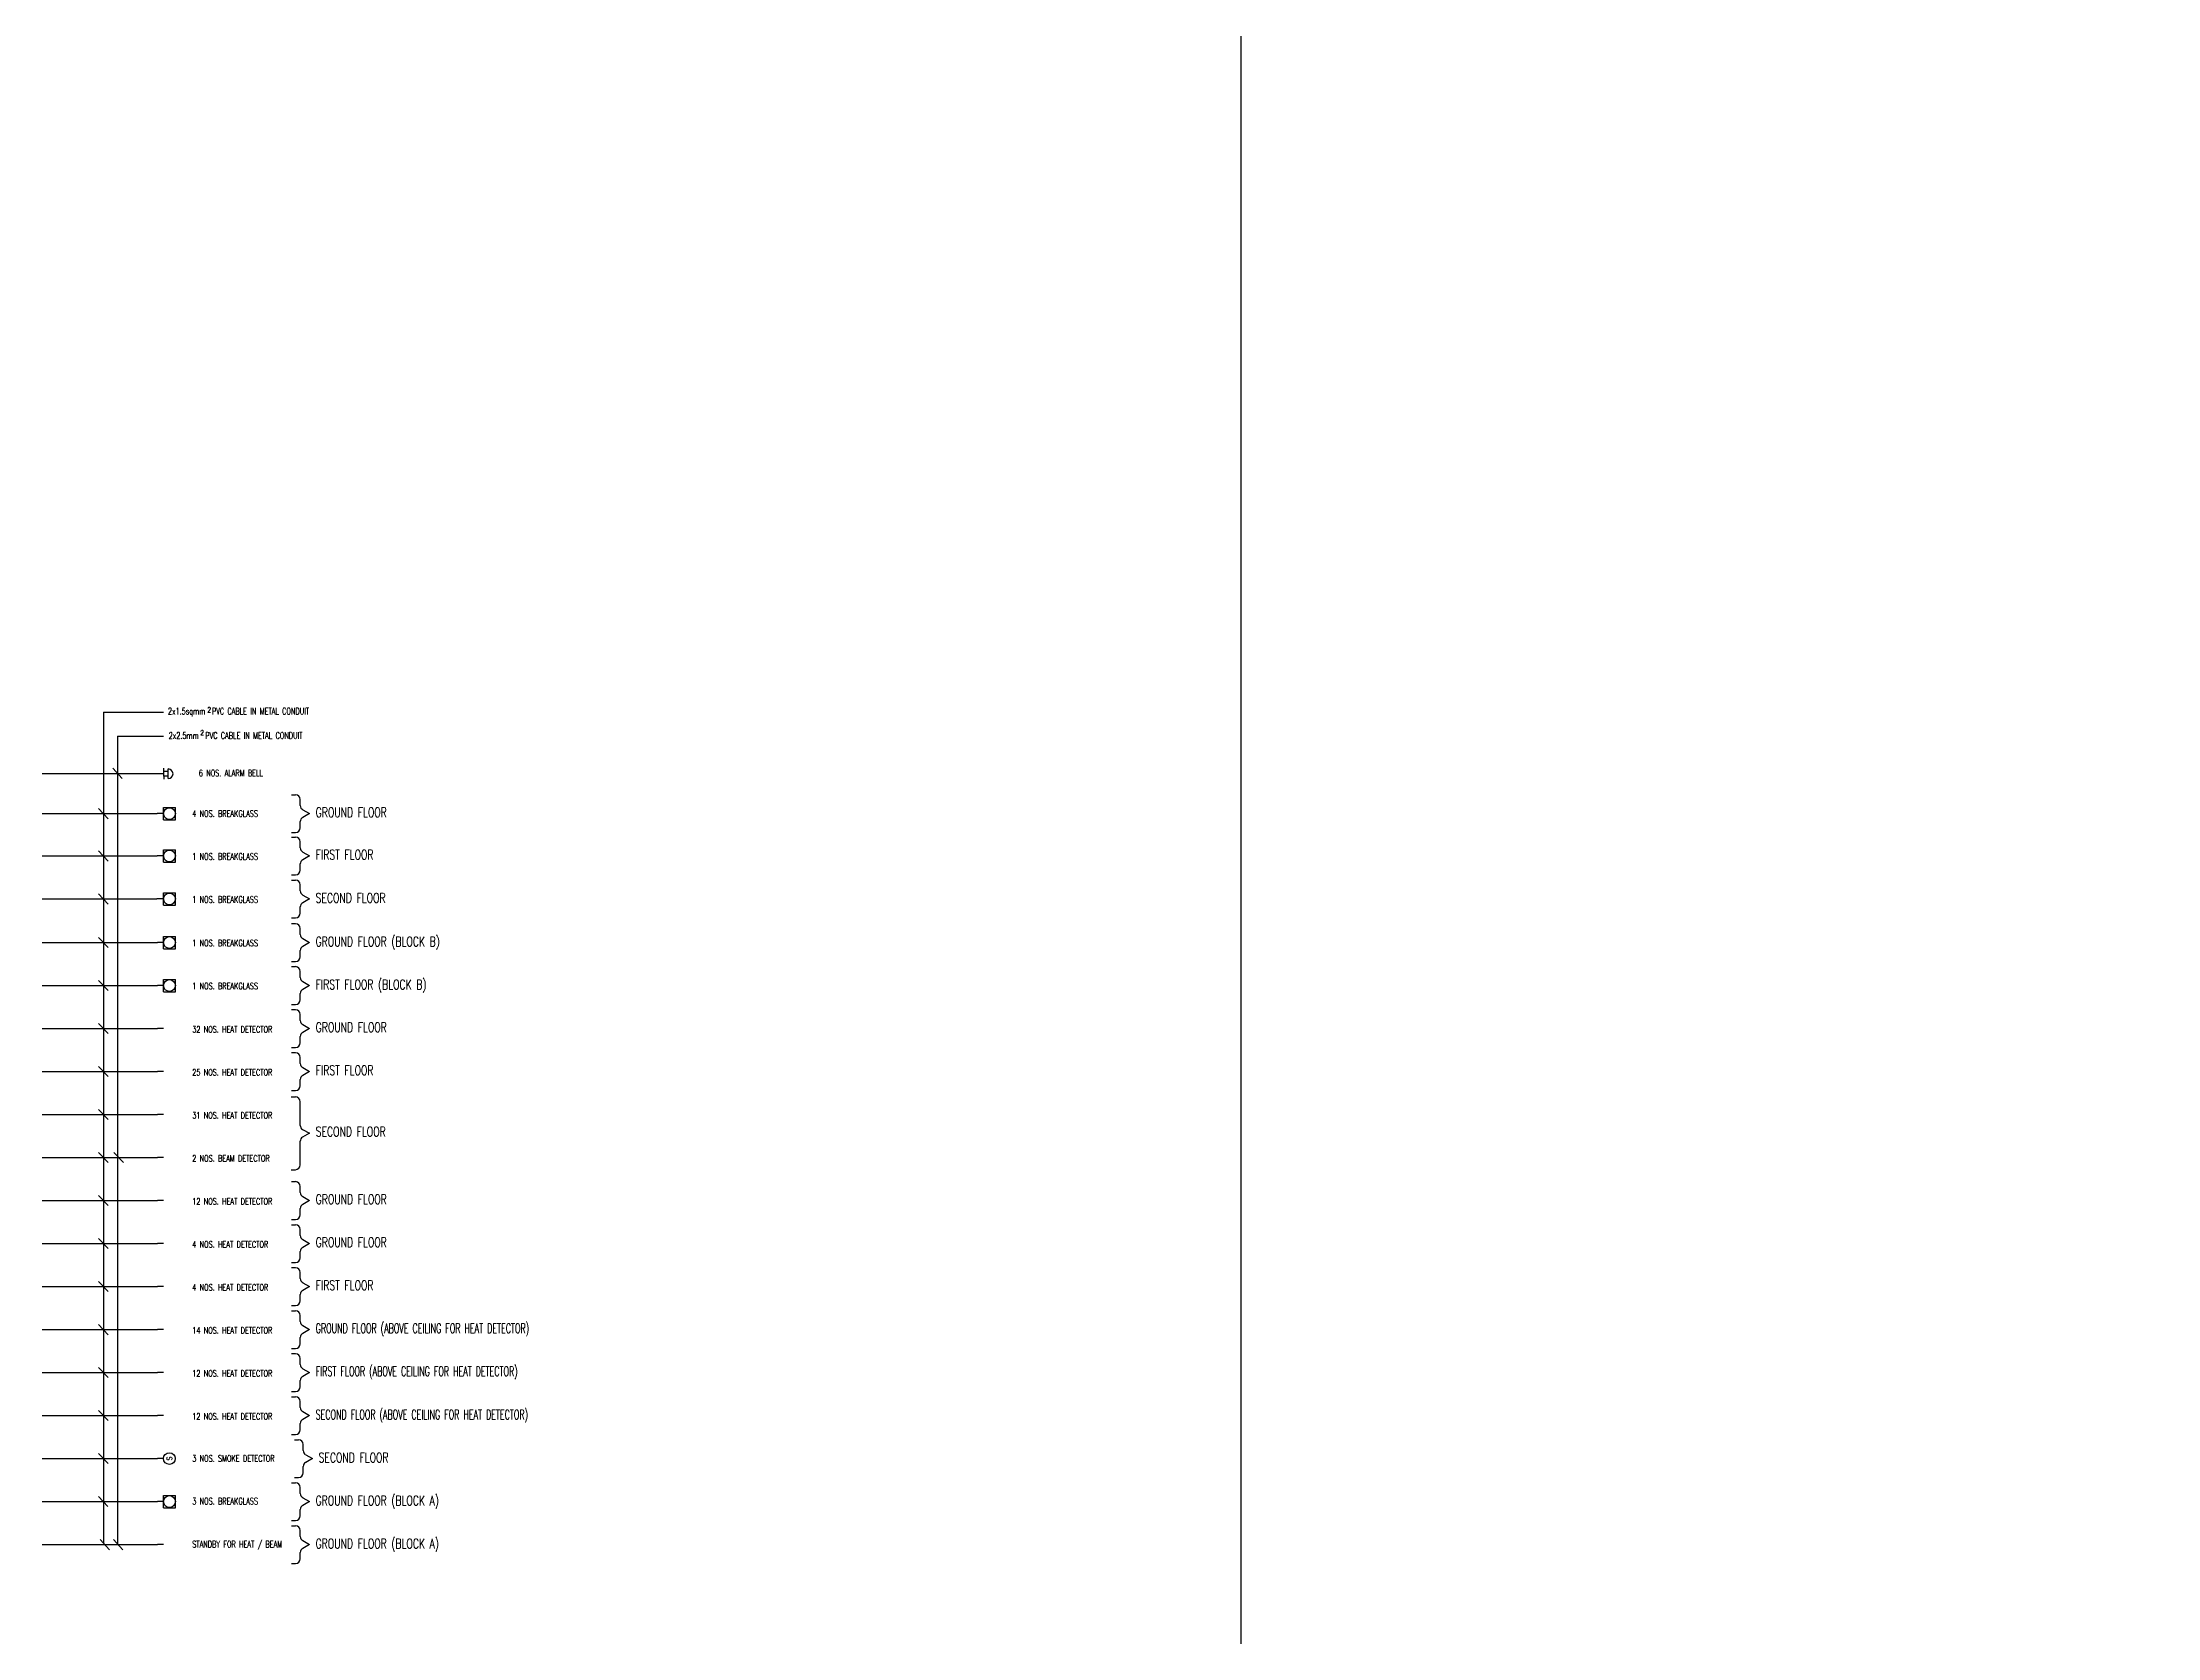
# Model space of a CAD drawing. Extents: x 134044 to 2458691, y -1196082 to 3409924.
# Drawn here: x 134541.1 to 134606.6, y 153360.7 to 153410.1 of the extents above; entities that cross this region are included whole.
import ezdxf
from ezdxf.enums import TextEntityAlignment as Align

# ---------------------------------------------------------------- set-up
doc = ezdxf.new("R2010")
doc.units = 0
doc.layers.get('0').update_dxf_attribs({"linetype": 'CONTINUOUS'})
for name, color, linetype in [('1', 251, 'CONTINUOUS'), ('COL-BOMBA', 10, 'CONTINUOUS'), ('FF', 1, 'CONTINUOUS'), ('HEAT_DTC', 1, 'CONTINUOUS'), ('Z-VIEWPORTS', 7, 'CONTINUOUS')]:
    doc.layers.add(name, color=color, linetype=linetype)
doc.styles.add('ROMANS', font='ROMANS.SHX', dxfattribs={"width": 0.8})

msp = doc.modelspace()

# ---------------------------------------------------------------- linework, layer by layer
at = {"linetype": 'CONTINUOUS'}
for p, q in [((134549.104, 153386.481), (134549.104, 153386.672)), ((134549.104, 153385.796), (134549.104, 153385.986)), ((134549.104, 153385.171), (134549.104, 153385.362)), ((134549.104, 153384.485), (134549.104, 153384.676)), ((134549.104, 153383.84), (134549.104, 153384.03)), ((134549.104, 153383.154), (134549.104, 153383.344)), ((134549.104, 153382.49), (134549.104, 153382.68)), ((134549.104, 153381.804), (134549.104, 153381.995)), ((134549.104, 153381.158), (134549.104, 153381.349)), ((134549.104, 153380.472), (134549.104, 153380.663)), ((134549.104, 153379.826), (134549.104, 153380.017)), ((134549.104, 153379.141), (134549.104, 153379.331)), ((134549.104, 153378.495), (134549.104, 153378.685)), ((134549.104, 153377.809), (134549.104, 153378)), ((134549.101, 153376.581), (134549.101, 153377.314)), ((134549.101, 153375.354), (134549.101, 153376.086)), ((134549.104, 153374.5), (134549.104, 153374.691)), ((134549.104, 153373.814), (134549.104, 153374.005)), ((134549.104, 153373.168), (134549.104, 153373.359)), ((134549.104, 153372.483), (134549.104, 153372.673)), ((134549.104, 153371.837), (134549.104, 153372.027)), ((134549.104, 153371.151), (134549.104, 153371.342)), ((134549.104, 153370.505), (134549.104, 153370.696)), ((134549.104, 153369.819), (134549.104, 153370.01)), ((134549.104, 153369.173), (134549.104, 153369.364)), ((134549.104, 153368.488), (134549.104, 153368.678)), ((134549.104, 153367.842), (134549.104, 153368.033)), ((134549.104, 153367.156), (134549.104, 153367.347)), ((134549.196, 153366.51), (134549.196, 153366.701)), ((134549.196, 153365.824), (134549.196, 153366.015)), ((134549.104, 153365.179), (134549.104, 153365.369)), ((134549.104, 153364.493), (134549.104, 153364.684)), ((134549.104, 153363.847), (134549.104, 153364.038)), ((134549.104, 153363.161), (134549.104, 153363.352))]:
    msp.add_line(p, q, dxfattribs=at)
for centre, start, end in [((134548.957, 153386.672), 0, 90), ((134548.957, 153386.672), 0, 90), ((134549.25, 153386.481), 180, 240.29506), ((134549.25, 153386.481), 180, 240.29506), ((134548.957, 153385.796), 270, 0), ((134548.957, 153385.796), 270, 0), ((134548.957, 153385.362), 0, 90), ((134548.957, 153385.362), 0, 90), ((134549.25, 153385.986), 119.70494, 180), ((134549.25, 153385.986), 119.70494, 180), ((134549.25, 153385.171), 180, 240.29506), ((134549.25, 153385.171), 180, 240.29506), ((134548.957, 153384.485), 270, 0), ((134548.957, 153384.485), 270, 0), ((134548.957, 153384.03), 0, 90), ((134548.957, 153384.03), 0, 90), ((134549.25, 153384.676), 119.70494, 180), ((134549.25, 153384.676), 119.70494, 180), ((134549.25, 153383.84), 180, 240.29506), ((134549.25, 153383.84), 180, 240.29506), ((134548.957, 153383.154), 270, 0), ((134548.957, 153383.154), 270, 0), ((134549.25, 153383.344), 119.70494, 180), ((134549.25, 153383.344), 119.70494, 180), ((134548.957, 153382.68), 0, 90), ((134548.957, 153382.68), 0, 90), ((134549.25, 153382.49), 180, 240.29506), ((134549.25, 153382.49), 180, 240.29506), ((134548.957, 153381.804), 270, 0), ((134548.957, 153381.804), 270, 0), ((134549.25, 153381.995), 119.70494, 180), ((134549.25, 153381.995), 119.70494, 180), ((134548.957, 153381.349), 0, 90), ((134548.957, 153381.349), 0, 90), ((134549.25, 153381.158), 180, 240.29506), ((134549.25, 153381.158), 180, 240.29506), ((134548.957, 153380.472), 270, 0), ((134548.957, 153380.472), 270, 0), ((134549.25, 153380.663), 119.70494, 180), ((134549.25, 153380.663), 119.70494, 180), ((134548.957, 153380.017), 0, 90), ((134548.957, 153380.017), 0, 90), ((134549.25, 153379.826), 180, 240.29506), ((134549.25, 153379.826), 180, 240.29506), ((134548.957, 153379.141), 270, 0), ((134548.957, 153379.141), 270, 0), ((134549.25, 153379.331), 119.70494, 180), ((134549.25, 153379.331), 119.70494, 180), ((134548.957, 153378.685), 0, 90), ((134548.957, 153378.685), 0, 90), ((134549.25, 153378.495), 180, 240.29506), ((134549.25, 153378.495), 180, 240.29506), ((134548.957, 153377.809), 270, 0), ((134548.957, 153377.809), 270, 0), ((134549.25, 153378), 119.70494, 180), ((134549.25, 153378), 119.70494, 180), ((134548.955, 153377.314), 0, 90), ((134548.955, 153377.314), 0, 90), ((134549.248, 153376.581), 180, 240.29506), ((134549.248, 153376.581), 180, 240.29506), ((134549.248, 153376.086), 119.70494, 180), ((134549.248, 153376.086), 119.70494, 180), ((134548.955, 153375.354), 270, 0), ((134548.955, 153375.354), 270, 0), ((134548.957, 153374.691), 0, 90), ((134548.957, 153374.691), 0, 90), ((134549.25, 153374.5), 180, 240.29506), ((134549.25, 153374.5), 180, 240.29506), ((134548.957, 153373.814), 270, 0), ((134548.957, 153373.814), 270, 0), ((134549.25, 153374.005), 119.70494, 180), ((134549.25, 153374.005), 119.70494, 180), ((134548.957, 153373.359), 0, 90), ((134548.957, 153373.359), 0, 90), ((134549.25, 153373.168), 180, 240.29506), ((134549.25, 153373.168), 180, 240.29506), ((134548.957, 153372.483), 270, 0), ((134548.957, 153372.483), 270, 0), ((134549.25, 153372.673), 119.70494, 180), ((134549.25, 153372.673), 119.70494, 180), ((134548.957, 153372.027), 0, 90), ((134548.957, 153372.027), 0, 90), ((134549.25, 153371.837), 180, 240.29506), ((134549.25, 153371.837), 180, 240.29506), ((134548.957, 153371.151), 270, 0), ((134548.957, 153371.151), 270, 0), ((134549.25, 153371.342), 119.70494, 180), ((134549.25, 153371.342), 119.70494, 180), ((134548.957, 153370.696), 0, 90), ((134548.957, 153370.696), 0, 90), ((134549.25, 153370.505), 180, 240.29506), ((134549.25, 153370.505), 180, 240.29506), ((134548.957, 153369.819), 270, 0), ((134548.957, 153369.819), 270, 0), ((134549.25, 153370.01), 119.70494, 180), ((134549.25, 153370.01), 119.70494, 180), ((134548.957, 153369.364), 0, 90), ((134548.957, 153369.364), 0, 90), ((134549.25, 153369.173), 180, 240.29506), ((134549.25, 153369.173), 180, 240.29506), ((134548.957, 153368.488), 270, 0), ((134548.957, 153368.488), 270, 0), ((134549.25, 153368.678), 119.70494, 180), ((134549.25, 153368.678), 119.70494, 180), ((134548.957, 153368.033), 0, 90), ((134548.957, 153368.033), 0, 90), ((134549.25, 153367.842), 180, 240.29506), ((134549.25, 153367.842), 180, 240.29506), ((134548.957, 153367.156), 270, 0), ((134548.957, 153367.156), 270, 0), ((134549.25, 153367.347), 119.70494, 180), ((134549.25, 153367.347), 119.70494, 180), ((134549.05, 153366.701), 0, 90), ((134549.05, 153366.701), 0, 90), ((134549.342, 153366.51), 180, 240.29506), ((134549.342, 153366.51), 180, 240.29506), ((134549.05, 153365.824), 270, 0), ((134549.05, 153365.824), 270, 0), ((134549.342, 153366.015), 119.70494, 180), ((134549.342, 153366.015), 119.70494, 180), ((134548.957, 153365.369), 0, 90), ((134548.957, 153365.369), 0, 90), ((134549.25, 153365.179), 180, 240.29506), ((134549.25, 153365.179), 180, 240.29506), ((134549.25, 153364.684), 119.70494, 180), ((134549.25, 153364.684), 119.70494, 180), ((134548.957, 153364.493), 270, 0), ((134548.957, 153364.493), 270, 0), ((134548.957, 153364.038), 0, 90), ((134548.957, 153364.038), 0, 90), ((134549.25, 153363.847), 180, 240.29506), ((134549.25, 153363.847), 180, 240.29506), ((134549.25, 153363.352), 119.70494, 180), ((134549.25, 153363.352), 119.70494, 180), ((134548.957, 153363.161), 270, 0), ((134548.957, 153363.161), 270, 0)]:
    msp.add_arc(centre, 0.146, start, end, dxfattribs=at)
at = {"layer": '1', "linetype": 'CONTINUOUS'}
for p, q in [((134548.827, 153386.818), (134548.957, 153386.818)), ((134548.827, 153386.818), (134548.957, 153386.818)), ((134549.178, 153386.354), (134549.389, 153386.234)), ((134549.389, 153386.234), (134549.178, 153386.113)), ((134549.389, 153386.234), (134549.178, 153386.113)), ((134548.827, 153385.649), (134548.957, 153385.649)), ((134548.827, 153385.649), (134548.957, 153385.649)), ((134548.827, 153385.508), (134548.957, 153385.508)), ((134548.827, 153385.508), (134548.957, 153385.508)), ((134549.178, 153385.044), (134549.389, 153384.924)), ((134549.389, 153384.924), (134549.178, 153384.803)), ((134549.389, 153384.924), (134549.178, 153384.803)), ((134548.827, 153384.339), (134548.957, 153384.339)), ((134548.827, 153384.339), (134548.957, 153384.339)), ((134548.827, 153384.177), (134548.957, 153384.177)), ((134548.827, 153384.177), (134548.957, 153384.177)), ((134549.178, 153383.712), (134549.389, 153383.592)), ((134549.389, 153383.592), (134549.178, 153383.472)), ((134549.389, 153383.592), (134549.178, 153383.472)), ((134548.827, 153383.007), (134548.957, 153383.007)), ((134548.827, 153383.007), (134548.957, 153383.007)), ((134548.827, 153382.827), (134548.957, 153382.827)), ((134548.827, 153382.827), (134548.957, 153382.827)), ((134549.178, 153382.363), (134549.389, 153382.242)), ((134549.389, 153382.242), (134549.178, 153382.122)), ((134549.389, 153382.242), (134549.178, 153382.122)), ((134548.827, 153381.658), (134548.957, 153381.658)), ((134548.827, 153381.658), (134548.957, 153381.658)), ((134548.827, 153381.495), (134548.957, 153381.495)), ((134548.827, 153381.495), (134548.957, 153381.495)), ((134549.178, 153381.031), (134549.389, 153380.911)), ((134549.389, 153380.911), (134549.178, 153380.79)), ((134549.389, 153380.911), (134549.178, 153380.79)), ((134548.827, 153380.326), (134548.957, 153380.326)), ((134548.827, 153380.326), (134548.957, 153380.326)), ((134548.827, 153380.164), (134548.957, 153380.164)), ((134548.827, 153380.164), (134548.957, 153380.164)), ((134549.178, 153379.699), (134549.389, 153379.579)), ((134548.827, 153378.994), (134548.957, 153378.994)), ((134548.827, 153378.994), (134548.957, 153378.994)), ((134549.389, 153379.579), (134549.178, 153379.459)), ((134549.389, 153379.579), (134549.178, 153379.459)), ((134548.827, 153378.832), (134548.957, 153378.832)), ((134548.827, 153378.832), (134548.957, 153378.832)), ((134549.178, 153378.368), (134549.389, 153378.247)), ((134548.827, 153377.663), (134548.957, 153377.663)), ((134548.827, 153377.663), (134548.957, 153377.663)), ((134549.389, 153378.247), (134549.178, 153378.127)), ((134549.389, 153378.247), (134549.178, 153378.127)), ((134548.825, 153377.46), (134548.955, 153377.46)), ((134548.825, 153377.46), (134548.955, 153377.46)), ((134549.175, 153376.454), (134549.386, 153376.334)), ((134549.386, 153376.334), (134549.175, 153376.213)), ((134549.386, 153376.334), (134549.175, 153376.213)), ((134548.825, 153375.207), (134548.955, 153375.207)), ((134548.825, 153375.207), (134548.955, 153375.207)), ((134548.827, 153374.837), (134548.957, 153374.837)), ((134548.827, 153374.837), (134548.957, 153374.837)), ((134549.178, 153374.373), (134549.389, 153374.252)), ((134549.389, 153374.252), (134549.178, 153374.132)), ((134549.389, 153374.252), (134549.178, 153374.132)), ((134548.827, 153373.668), (134548.957, 153373.668)), ((134548.827, 153373.668), (134548.957, 153373.668)), ((134548.827, 153373.505), (134548.957, 153373.505)), ((134548.827, 153373.505), (134548.957, 153373.505)), ((134549.178, 153373.041), (134549.389, 153372.921)), ((134549.389, 153372.921), (134549.178, 153372.8)), ((134549.389, 153372.921), (134549.178, 153372.8)), ((134548.827, 153372.336), (134548.957, 153372.336)), ((134548.827, 153372.336), (134548.957, 153372.336)), ((134548.827, 153372.174), (134548.957, 153372.174)), ((134548.827, 153372.174), (134548.957, 153372.174)), ((134549.178, 153371.709), (134549.389, 153371.589)), ((134549.389, 153371.589), (134549.178, 153371.469)), ((134549.389, 153371.589), (134549.178, 153371.469)), ((134548.827, 153371.004), (134548.957, 153371.004)), ((134548.827, 153371.004), (134548.957, 153371.004)), ((134548.827, 153370.842), (134548.957, 153370.842)), ((134548.827, 153370.842), (134548.957, 153370.842)), ((134549.178, 153370.378), (134549.389, 153370.258)), ((134549.389, 153370.258), (134549.178, 153370.137)), ((134549.389, 153370.258), (134549.178, 153370.137)), ((134548.827, 153369.673), (134548.957, 153369.673)), ((134548.827, 153369.673), (134548.957, 153369.673)), ((134548.827, 153369.511), (134548.957, 153369.511)), ((134548.827, 153369.511), (134548.957, 153369.511)), ((134549.178, 153369.046), (134549.389, 153368.926)), ((134549.389, 153368.926), (134549.178, 153368.806)), ((134549.389, 153368.926), (134549.178, 153368.806)), ((134548.827, 153368.341), (134548.957, 153368.341)), ((134548.827, 153368.341), (134548.957, 153368.341)), ((134548.827, 153368.179), (134548.957, 153368.179)), ((134548.827, 153368.179), (134548.957, 153368.179)), ((134549.178, 153367.715), (134549.389, 153367.594)), ((134549.389, 153367.594), (134549.178, 153367.474)), ((134549.389, 153367.594), (134549.178, 153367.474)), ((134548.827, 153367.01), (134548.957, 153367.01)), ((134548.827, 153367.01), (134548.957, 153367.01)), ((134548.919, 153366.847), (134549.05, 153366.847)), ((134548.919, 153366.847), (134549.05, 153366.847)), ((134549.27, 153366.383), (134549.481, 153366.263)), ((134549.481, 153366.263), (134549.27, 153366.142)), ((134549.481, 153366.263), (134549.27, 153366.142)), ((134548.827, 153365.516), (134548.957, 153365.516)), ((134548.827, 153365.516), (134548.957, 153365.516)), ((134548.919, 153365.678), (134549.05, 153365.678)), ((134548.919, 153365.678), (134549.05, 153365.678)), ((134549.178, 153365.051), (134549.389, 153364.931)), ((134549.389, 153364.931), (134549.178, 153364.811)), ((134549.389, 153364.931), (134549.178, 153364.811)), ((134548.827, 153364.346), (134548.957, 153364.346)), ((134548.827, 153364.346), (134548.957, 153364.346)), ((134548.827, 153364.184), (134548.957, 153364.184)), ((134548.827, 153364.184), (134548.957, 153364.184)), ((134549.178, 153363.72), (134549.389, 153363.6)), ((134549.389, 153363.6), (134549.178, 153363.479)), ((134549.389, 153363.6), (134549.178, 153363.479)), ((134548.827, 153363.015), (134548.957, 153363.015)), ((134548.827, 153363.015), (134548.957, 153363.015))]:
    msp.add_line(p, q, dxfattribs=at)
at = {"layer": 'COL-BOMBA'}
for p, q in [((134544.868, 153386.234), (134544.667, 153386.234)), ((134544.868, 153384.924), (134544.667, 153384.924)), ((134544.868, 153383.592), (134544.666, 153383.592)), ((134544.868, 153382.242), (134544.683, 153382.242)), ((134544.868, 153380.91), (134544.683, 153380.91)), ((134544.868, 153379.579), (134544.683, 153379.579)), ((134544.868, 153378.247), (134544.683, 153378.247)), ((134544.868, 153376.916), (134544.683, 153376.916)), ((134544.868, 153375.584), (134544.683, 153375.584)), ((134544.868, 153374.252), (134544.683, 153374.252)), ((134544.868, 153374.252), (134544.683, 153374.252)), ((134544.868, 153372.921), (134544.683, 153372.921)), ((134544.868, 153371.589), (134544.683, 153371.589)), ((134544.868, 153370.258), (134544.683, 153370.258)), ((134544.868, 153368.926), (134544.683, 153368.926)), ((134544.868, 153367.594), (134544.683, 153367.594)), ((134544.868, 153366.263), (134544.683, 153366.263)), ((134544.868, 153364.931), (134544.683, 153364.931)), ((134544.868, 153363.599), (134544.683, 153363.599))]:
    msp.add_line(p, q, dxfattribs=at)
at = {"layer": 'FF', "color": 7, "linetype": 'CONTINUOUS'}
for p, q in [((134543.005, 153389.377), (134543.005, 153363.647)), ((134543.005, 153389.377), (134544.868, 153389.377)), ((134543.005, 153388.654), (134543.005, 153388.654)), ((134543.444, 153388.631), (134543.444, 153363.617)), ((134543.444, 153388.631), (134544.868, 153388.631)), ((134543.59, 153387.322), (134543.298, 153387.638)), ((134543.151, 153386.076), (134542.859, 153386.392)), ((134543.151, 153384.765), (134542.859, 153385.082)), ((134543.151, 153383.434), (134542.859, 153383.75)), ((134543.151, 153382.084), (134542.859, 153382.4)), ((134543.151, 153380.752), (134542.859, 153381.069)), ((134543.151, 153379.421), (134542.859, 153379.737)), ((134543.151, 153378.089), (134542.859, 153378.405)), ((134543.151, 153376.757), (134542.859, 153377.074)), ((134543.151, 153375.426), (134542.859, 153375.742)), ((134543.624, 153375.426), (134543.332, 153375.742)), ((134543.151, 153374.094), (134542.859, 153374.411)), ((134543.151, 153372.763), (134542.859, 153373.079)), ((134543.151, 153371.431), (134542.859, 153371.747)), ((134543.151, 153370.099), (134542.859, 153370.416)), ((134543.151, 153368.768), (134542.859, 153369.084)), ((134543.151, 153367.436), (134542.859, 153367.752)), ((134543.151, 153366.105), (134542.859, 153366.421)), ((134543.148, 153364.773), (134542.856, 153365.089)), ((134543.194, 153363.441), (134542.902, 153363.758)), ((134543.606, 153363.441), (134543.314, 153363.758))]:
    msp.add_line(p, q, dxfattribs=at)
at = {"layer": 'FF', "color": 1}
for p, q in [((134541.114, 153387.48), (134544.868, 153387.48)), ((134541.114, 153387.48), (134543.005, 153387.48)), ((134544.877, 153387.398), (134544.877, 153387.638)), ((134545.012, 153387.537), (134544.877, 153387.537)), ((134545.012, 153387.318), (134545.012, 153387.617)), ((134544.877, 153387.398), (134544.877, 153387.297)), ((134545.012, 153387.398), (134544.877, 153387.398)), ((134541.114, 153386.234), (134544.667, 153386.234)), ((134541.114, 153386.234), (134543.005, 153386.234)), ((134541.114, 153384.924), (134544.667, 153384.924)), ((134541.114, 153384.924), (134543.005, 153384.924)), ((134541.114, 153383.592), (134543.004, 153383.592)), ((134541.114, 153383.592), (134544.666, 153383.592)), ((134541.114, 153382.242), (134544.683, 153382.242)), ((134541.114, 153380.91), (134544.683, 153380.91)), ((134541.114, 153379.579), (134544.683, 153379.579)), ((134541.114, 153378.247), (134544.683, 153378.247)), ((134541.114, 153376.916), (134544.683, 153376.916)), ((134541.114, 153375.584), (134544.683, 153375.584)), ((134541.114, 153374.252), (134544.683, 153374.252)), ((134541.114, 153372.921), (134544.683, 153372.921)), ((134541.114, 153371.589), (134544.683, 153371.589)), ((134541.114, 153370.258), (134544.683, 153370.258)), ((134541.114, 153368.926), (134544.683, 153368.926)), ((134541.114, 153367.594), (134544.683, 153367.594)), ((134541.114, 153366.263), (134544.683, 153366.263)), ((134541.114, 153364.931), (134544.683, 153364.931)), ((134541.114, 153363.599), (134544.683, 153363.599))]:
    msp.add_line(p, q, dxfattribs=at)
at = {"layer": 'FF', "color": 1, "linetype": 'CONTINUOUS'}
for p, q in [((134544.868, 153386.042), (134544.868, 153386.425)), ((134544.868, 153386.425), (134545.234, 153386.425)), ((134545.234, 153386.042), (134545.234, 153386.425)), ((134544.868, 153386.042), (134545.234, 153386.042)), ((134544.868, 153384.732), (134544.868, 153385.115)), ((134544.868, 153385.115), (134545.234, 153385.115)), ((134545.234, 153384.732), (134545.234, 153385.115)), ((134544.868, 153384.732), (134545.234, 153384.732)), ((134544.868, 153383.4), (134544.868, 153383.784)), ((134544.868, 153383.784), (134545.234, 153383.784)), ((134545.234, 153383.4), (134545.234, 153383.784)), ((134544.868, 153383.4), (134545.234, 153383.4)), ((134544.868, 153382.05), (134544.868, 153382.434)), ((134544.868, 153382.434), (134545.234, 153382.434)), ((134545.234, 153382.05), (134545.234, 153382.434)), ((134544.868, 153382.05), (134545.234, 153382.05)), ((134544.868, 153380.719), (134544.868, 153381.102)), ((134544.868, 153381.102), (134545.234, 153381.102)), ((134545.234, 153380.719), (134545.234, 153381.102)), ((134544.868, 153380.719), (134545.234, 153380.719)), ((134544.868, 153364.739), (134544.868, 153365.123)), ((134544.868, 153365.123), (134545.234, 153365.123)), ((134544.868, 153364.739), (134545.234, 153364.739)), ((134545.234, 153364.739), (134545.234, 153365.123))]:
    msp.add_line(p, q, dxfattribs=at)
for centre in [(134545.052, 153386.234), (134545.052, 153384.924), (134545.052, 153383.592), (134545.052, 153382.242), (134545.052, 153380.91), (134545.052, 153364.931)]:
    msp.add_circle(centre, 0.183, dxfattribs=at)
at = {"layer": 'FF', "color": 1}
msp.add_arc((134545.012, 153387.467), 0.15, 270, 90, dxfattribs=at)
at = {"layer": 'HEAT_DTC'}
msp.add_circle((134545.05, 153366.263), 0.182, dxfattribs=at)
at = {"layer": 'Z-VIEWPORTS', "color": 0}
msp.add_lwpolyline([(134578.229, 153138.329), (135398.229, 153138.329), (135398.229, 153558.329), (134578.229, 153558.329)], close=True, dxfattribs=at)

# ---------------------------------------------------------------- texts
at = {"layer": 'FF', "color": 1, "style": 'ROMANS'}
for s, height, width, p in [('2x1.5sqmm  PVC CABLE IN METAL CONDUIT', 0.19974, 0.7, (134545.006, 153389.307)), ('2', 0.16, 0.7, (134546.225, 153389.368)), ('2x2.5mm  PVC CABLE IN METAL CONDUIT', 0.19974, 0.7, (134545.029, 153388.552)), ('2', 0.16, 0.7, (134546.003, 153388.659)), ('4 NOS. BREAKGLASS', 0.19974, 0.7, (134545.758, 153386.136)), ('GROUND FLOOR', 0.29961, 0.7, (134549.581, 153386.124, 6.884)), ('1 NOS. BREAKGLASS', 0.19974, 0.7, (134545.758, 153384.808)), ('FIRST FLOOR', 0.29961, 0.7, (134549.581, 153384.814, 6.884)), ('1 NOS. BREAKGLASS', 0.19974, 0.7, (134545.758, 153383.476)), ('SECOND FLOOR', 0.29961, 0.7, (134549.578, 153383.473, 6.884)), ('1 NOS. BREAKGLASS', 0.19974, 0.7, (134545.758, 153382.126)), ('GROUND FLOOR (BLOCK B)', 0.29961, 0.7, (134549.578, 153382.124, 6.884)), ('1 NOS. BREAKGLASS', 0.19974, 0.7, (134545.758, 153380.795)), ('FIRST FLOOR (BLOCK B)', 0.29961, 0.7, (134549.578, 153380.792, 6.884)), ('32 NOS. HEAT DETECTOR', 0.19974, 0.7, (134545.758, 153379.453)), ('GROUND FLOOR', 0.29961, 0.7, (134549.581, 153379.469, 6.884)), ('25 NOS. HEAT DETECTOR', 0.19974, 0.7, (134545.758, 153378.122)), ('FIRST FLOOR', 0.29961, 0.7, (134549.581, 153378.137, 6.884)), ('31 NOS. HEAT DETECTOR', 0.19974, 0.7, (134545.758, 153376.79)), ('SECOND FLOOR', 0.29961, 0.7, (134549.581, 153376.237, 6.884)), ('2 NOS. BEAM DETECTOR', 0.19974, 0.7, (134545.758, 153375.458)), ('GROUND FLOOR', 0.29961, 0.7, (134549.581, 153374.142, 6.884)), ('12 NOS. HEAT DETECTOR', 0.19974, 0.7, (134545.758, 153374.127)), ('GROUND FLOOR', 0.29961, 0.7, (134549.581, 153372.811, 6.884)), ('4 NOS. HEAT DETECTOR', 0.19974, 0.7, (134545.758, 153372.795)), ('FIRST FLOOR', 0.29961, 0.7, (134549.581, 153371.479, 6.884)), ('4 NOS. HEAT DETECTOR', 0.19974, 0.7, (134545.758, 153371.464)), ('GROUND FLOOR (ABOVE CEILING FOR HEAT DETECTOR)', 0.29961, 0.6, (134549.581, 153370.148, 6.884)), ('14 NOS. HEAT DETECTOR', 0.19974, 0.7, (134545.758, 153370.132)), ('FIRST FLOOR (ABOVE CEILING FOR HEAT DETECTOR)', 0.29961, 0.6, (134549.581, 153368.816, 6.884)), ('12 NOS. HEAT DETECTOR', 0.19974, 0.7, (134545.758, 153368.8)), ('SECOND FLOOR (ABOVE CEILING FOR HEAT DETECTOR)', 0.29961, 0.6, (134549.578, 153367.476, 6.884)), ('12 NOS. HEAT DETECTOR', 0.19974, 0.7, (134545.758, 153367.469)), ('3 NOS. SMOKE DETECTOR', 0.19974, 0.7, (134545.758, 153366.167)), ('SECOND FLOOR', 0.29961, 0.7, (134549.67, 153366.144, 6.884)), ('GROUND FLOOR (BLOCK A)', 0.29961, 0.7, (134549.578, 153364.813, 6.884)), ('3 NOS. BREAKGLASS ', 0.19974, 0.7, (134545.758, 153364.843)), ('STANDBY FOR HEAT / BEAM', 0.19974, 0.7, (134545.758, 153363.511)), ('GROUND FLOOR (BLOCK A)', 0.29961, 0.7, (134549.578, 153363.481, 6.884))]:
    msp.add_text(s, height=height, dxfattribs=dict(at, width=width)).set_placement(p)
at = {"layer": 'FF', "color": 1, "style": 'ROMANS', "width": 0.7}
msp.add_text('6 NOS. ALARM BELL ', height=0.19974, dxfattribs=at).set_placement((134548.049, 153387.389), align=Align.RIGHT)
at = {"layer": 'HEAT_DTC', "color": 3, "style": 'ROMANS', "width": 0.8}
msp.add_text('S', height=0.165, rotation=90, dxfattribs=at).set_placement((134545.132, 153366.201))

doc.saveas('drawing.dxf')
